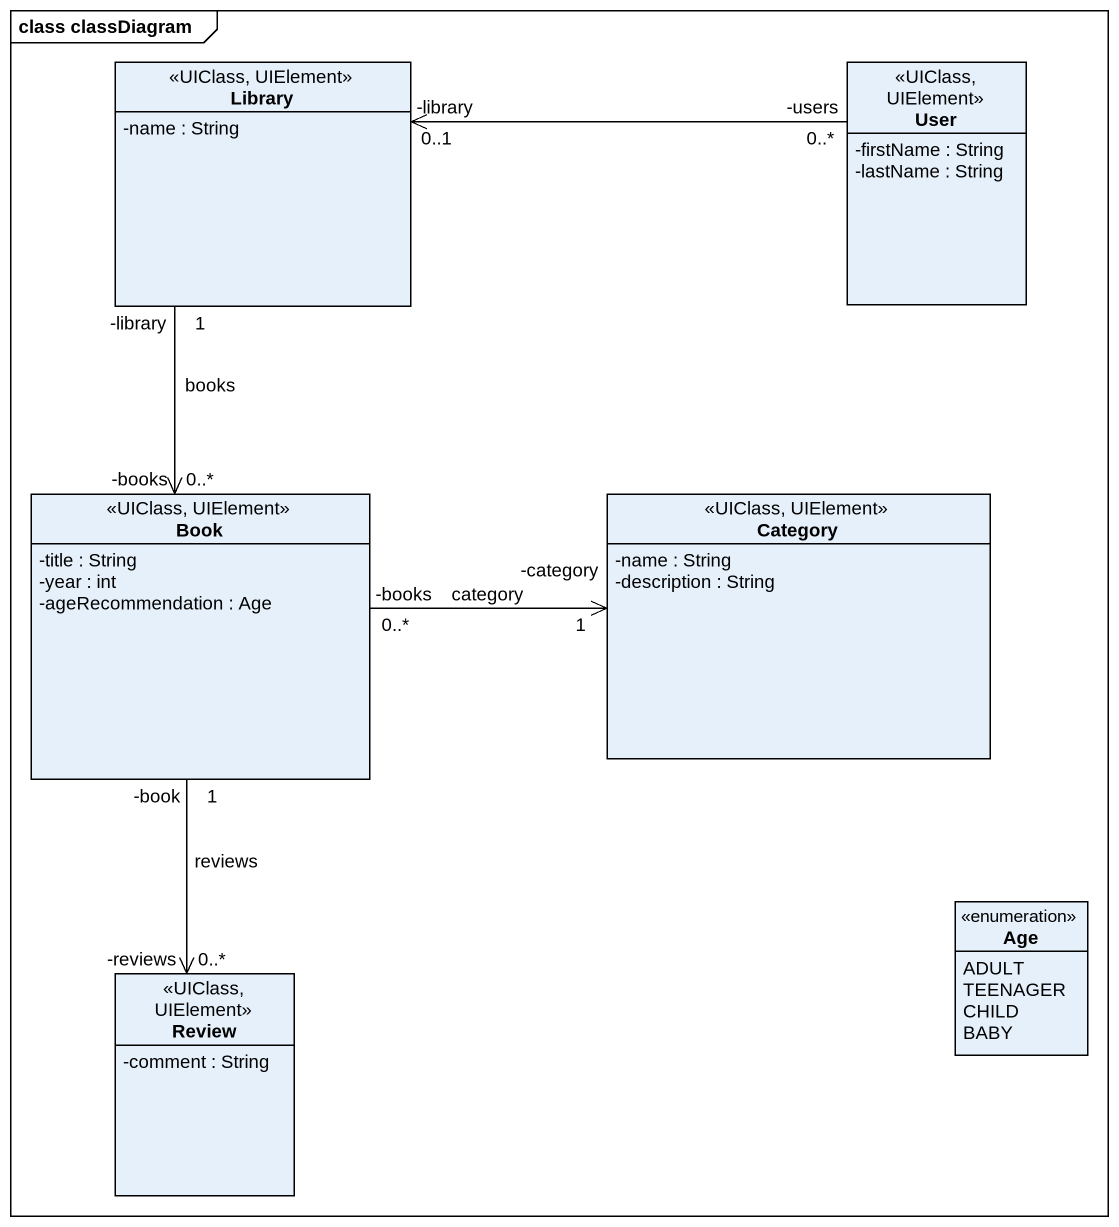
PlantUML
@startuml
mainframe class classDiagram
hide circle
hide empty members
skinparam classAttributeIconSize 0
class Library <<UIClass, UIElement>> {
  -name : String
}
class User <<UIClass, UIElement>> {
  -firstName : String
  -lastName : String
}
class Book <<UIClass, UIElement>> {
  -title : String
  -year : int
  -ageRecommendation : Age
}
class Category <<UIClass, UIElement>> {
  -name : String
  -description : String
}
enum Age {
  ADULT
  TEENAGER
  CHILD
  BABY
}
class Review <<UIClass, UIElement>> {
  -comment : String
}
Library "1\n-library" --> "0..*\n-books" Book : books
User "0..*\n-users" -left-> "0..1\n-library" Library
Book "0..*\n-books" -right-> "1\n-category" Category : category
Book "1\n-book" --> "0..*\n-reviews" Review : reviews
@enduml
